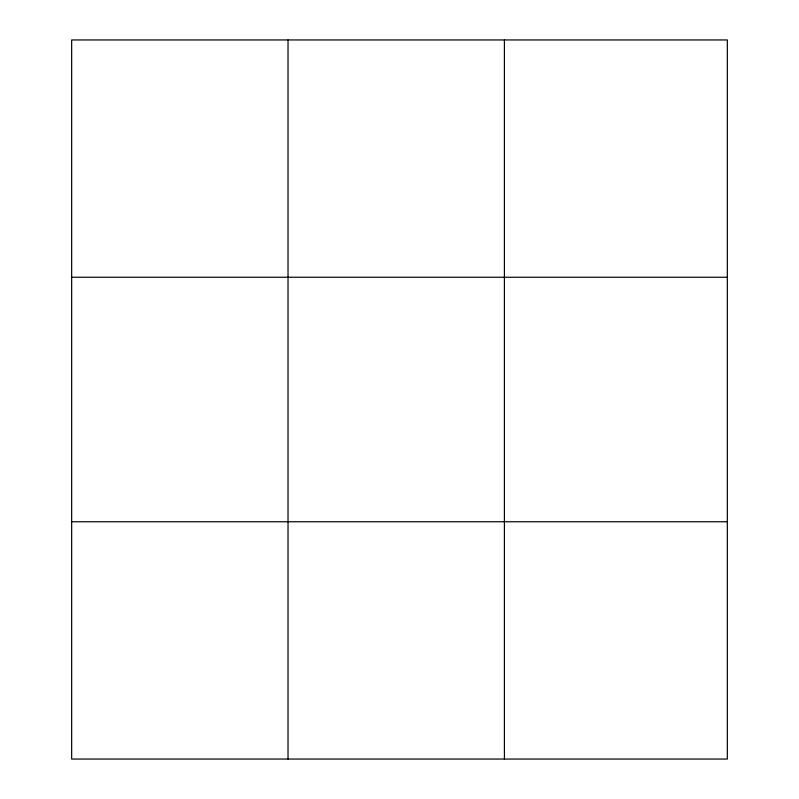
<?xml version="1.0" encoding="UTF-8"?>
<svg xmlns="http://www.w3.org/2000/svg" width="799" height="799" viewBox="0 0 799 799"><rect width="100%" height="100%" fill="white"/><g stroke="black" fill="none" stroke-linecap="round" stroke-linejoin="round"><path stroke-width="1.2" d="M288.03 759.05L288.03 39.95M504.409 759.05L504.409 39.95M727.34 521.747L727.34 759.05L71.66 759.05L71.66 39.95L727.34 39.95L727.34 521.747L71.66 521.747M71.66 277.253L727.34 277.253"/></g></svg>
